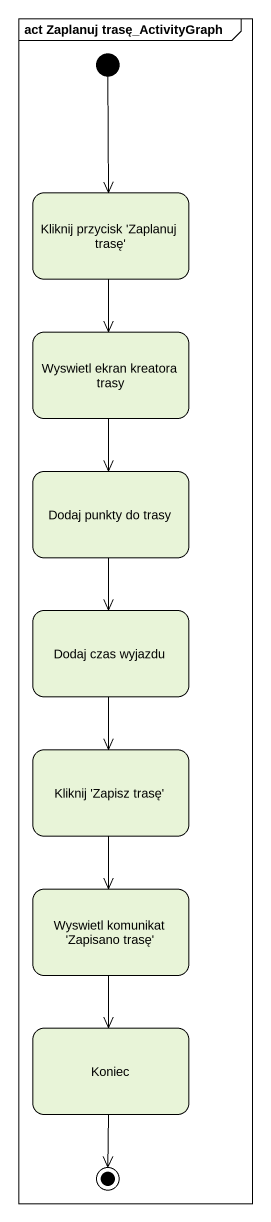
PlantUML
@startuml
mainframe act Zaplanuj trasę_ActivityGraph
hide empty description
state "Kliknij przycisk 'Zaplanuj trasę'" as Kliknij_przycisk_Zaplanuj
state "Wyswietl ekran kreatora trasy" as Wyswietl_ekran_kreatora
state "Dodaj punkty do trasy" as Dodaj_punkty_do_trasy
state "Dodaj czas wyjazdu" as Dodaj_czas_wyjazdu
state "Kliknij 'Zapisz trasę'" as Kliknij_Zapisz_trasę
state "Wyswietl komunikat 'Zapisano trasę'" as Wyswietl_komunikat_Zapisano
state Koniec
[*] --> Kliknij_przycisk_Zaplanuj
Kliknij_przycisk_Zaplanuj --> Wyswietl_ekran_kreatora
Wyswietl_ekran_kreatora --> Dodaj_punkty_do_trasy
Dodaj_punkty_do_trasy --> Dodaj_czas_wyjazdu
Dodaj_czas_wyjazdu --> Kliknij_Zapisz_trasę
Kliknij_Zapisz_trasę --> Wyswietl_komunikat_Zapisano
Wyswietl_komunikat_Zapisano --> Koniec
Koniec --> [*]
@enduml
